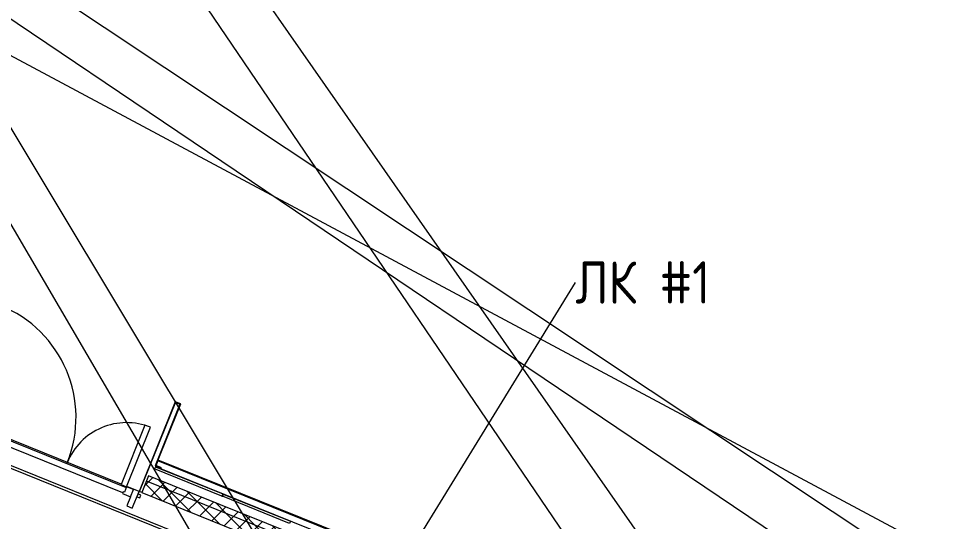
# Model space of a CAD drawing. Header units: millimetres. Extents: x -584918 to 2941280, y 3000189 to 4229862.
# Drawn here: x 170422 to 178209, y 3678278 to 3682435 of the extents above; entities that cross this region are included whole.
import ezdxf

# ---------------------------------------------------------------- set-up
doc = ezdxf.new("R2010")
doc.units = ezdxf.units.MM
for name, color, linetype, lineweight in [('Аннотация', 7, 'Continuous', 0), ('Витраж', 7, 'Continuous', 0), ('Двери', 7, 'Continuous', 0), ('Обобщенные модели', 7, 'Continuous', 0), ('Панели витража', 7, 'Continuous', 0), ('Перекрытие', 7, 'Continuous', 0), ('Стены', 7, 'Continuous', 0), ('Стены наружные', 7, 'Continuous', 0), ('Стены отделка', 7, 'Continuous', 0), ('Стены перегородки', 7, 'Continuous', 0), ('Стены штриховка', 7, 'Continuous', 0), ('экспертиза ДУ', 1, 'Continuous', 0), ('экспертиза ДУ пояснения', 6, 'Continuous', 0)]:
    doc.layers.add(name, color=color, linetype=linetype, lineweight=lineweight)
doc.styles.add('GOST Common', font='', dxfattribs={"width": 0.9, "height": 700})
doc.styles.get('GOST Common').set_extended_font_data('GOST Common')
pattern_1 = [(45, (192051.36, 3643581.32), (-70.71068, 70.71068), []), (135, (192051.36, 3643581.32), (-70.71068, -70.71068), [])]

# ---------------------------------------------------------------- blocks, each defined once
blk = doc.blocks.new('ASVP_ОТКОС МЕТАЛЛИЧЕСКИЙ_Двери1 - Откос дверей 2-7923689-АР Этаж 01')
at = {"layer": 'Обобщенные модели'}
for p, q in [((-880, 300), (-880, -500)), ((-875, 300), (-880, 300)), ((-875, -500), (-875, 300)), ((880, 300), (875, 300)), ((875, 300), (875, -500)), ((880, -500), (880, 300)), ((-920, 55), (-975, 55)), ((-975, 55), (-975, 50)), ((-975, 50), (-925, 50)), ((-925, 50), (-925, -500)), ((-920, -495), (-920, 55)), ((975, 55), (920, 55)), ((920, 55), (920, -495)), ((925, -500), (925, 50)), ((925, 50), (975, 50)), ((975, 50), (975, 55)), ((-925, -500), (-875, -500)), ((-875, -495), (-920, -495)), ((-880, -500), (-875, -500)), ((-875, -500), (-875, -495)), ((920, -495), (875, -495)), ((875, -495), (875, -500)), ((875, -500), (880, -500)), ((875, -500), (925, -500))]:
    blk.add_line(p, q, dxfattribs=at)
blk = doc.blocks.new('Системная панель - Глухая панель_25 мм-7857586-АР Этаж 01')
at = {"layer": 'Панели витража', "lineweight": 18}
for p, q in [((12.5, 12.5), (-12.5, 12.5)), ((-12.5, 12.5), (-12.5, -12.5)), ((12.5, -12.5), (12.5, 12.5)), ((-12.5, -12.5), (12.5, -12.5))]:
    blk.add_line(p, q, dxfattribs=at)
blk = doc.blocks.new('ASVP_ДверьАлюминиеваяВитражная_2 полотна - Остекленная Наружная  Коричневая-7858139-АР Этаж 01')
at = {"layer": 'Двери', "lineweight": 18}
for p, q in [((-825, 32.5), (-825, -32.5)), ((-755, 32.5), (-825, 32.5)), ((-765, -32.5), (-765, 17.5)), ((-765, 17.5), (-755, 17.5)), ((-755, 17.5), (-755, 32.5)), ((755, 32.5), (825, 32.5)), ((755, 17.5), (755, 32.5)), ((765, 17.5), (755, 17.5)), ((765, -32.5), (765, 17.5)), ((825, 32.5), (825, -32.5)), ((-825, -32.5), (-765, -32.5)), ((-715, -32.5), (-765, -32.5)), ((-765, -32.5), (-765, -562.5)), ((-715, -562.5), (-715, -32.5)), ((715, -1032.5), (715, -32.5)), ((715, -32.5), (765, -32.5)), ((765, -32.5), (765, -1032.5)), ((825, -32.5), (765, -32.5)), ((-765, -562.5), (-715, -562.5)), ((765, -1032.5), (715, -1032.5))]:
    blk.add_line(p, q, dxfattribs=at)
at = {"layer": 'Двери'}
for centre, radius, start, end in [((-765, -32.5), 530, 270, 0), ((765, -32.5), 1000, 180, 270)]:
    blk.add_arc(centre, radius, start, end, dxfattribs=at)
blk = doc.blocks.new('Прямоугольный импост - Порожек 10х50-7857574-АР Этаж 01')
at = {"layer": 'Витраж'}
for p, q in [((-22158.1, 35547.2), (-20739, 34975.3)), ((-20767, 34932.6), (-22167.6, 35497))]:
    blk.add_line(p, q, dxfattribs=at)
blk = doc.blocks.new('Прямоугольный импост - 50х150_RAL 3009-7857583-АР Этаж 01')
at = {"layer": 'Витраж', "lineweight": 18}
for p, q in [((-25, 35), (25, 35)), ((-25, -115), (-25, 35)), ((25, 35), (25, 32.5)), ((25, -32.5), (25, -115)), ((25, -115), (-25, -115))]:
    blk.add_line(p, q, dxfattribs=at)
blk = doc.blocks.new('Прямоугольный импост - 5х20 мм  _зазор керамогранита цоколя_-7684918-АР Этаж 01')
at = {"layer": 'Витраж'}
for p, q in [((-2.5, -10), (-2.5, 10)), ((-2.5, 10), (2.5, 10)), ((2.5, 10), (2.5, -10)), ((2.5, -10), (-2.5, -10))]:
    blk.add_line(p, q, dxfattribs=at)

msp = doc.modelspace()

# ---------------------------------------------------------------- hatches: boundary and pattern name
at = {"layer": 'Стены наружные'}
h = msp.add_hatch(dxfattribs=at)
h.set_pattern_fill('FP_57', color=256, style=0, pattern_type=2)
h.set_pattern_definition(pattern_1)
h.paths.add_polyline_path([(179826.325, 3675244.171), (179845.014, 3675290.547), (178917.495, 3675664.324), (178898.806, 3675617.948), (179803.996, 3675253.17)])
h.paths.add_polyline_path([(177785.784, 3676066.479), (177804.472, 3676112.855), (175810.307, 3676916.474), (175791.618, 3676870.098), (177748.406, 3676081.542)])
h.paths.add_polyline_path([(173519.197, 3677785.85), (173537.885, 3677832.226), (171497.344, 3678654.534), (171478.655, 3678608.158), (173481.819, 3677800.913)])
h.paths.add_polyline_path([(169809.121, 3679280.955), (169827.81, 3679327.331), (169085.795, 3679626.352), (169067.106, 3679579.976), (169790.294, 3679288.542)])
h = msp.add_hatch(dxfattribs=at)
h.set_pattern_fill('FP_57', color=256, style=0, pattern_type=2)
h.set_pattern_definition(pattern_1)
h.paths.add_polyline_path([(179881.699, 3675114.042), (179918.68, 3675206.954), (178898.806, 3675617.948), (178861.429, 3675525.196), (179722.997, 3675177.997)])
h.paths.add_polyline_path([(177748.406, 3675973.727), (177785.784, 3676066.479), (175791.618, 3676870.098), (175754.24, 3676777.346), (177725.979, 3675982.765)])
h.paths.add_polyline_path([(173481.819, 3677693.098), (173519.197, 3677785.85), (171478.655, 3678608.158), (171441.277, 3678515.406), (173407.064, 3677723.224)])
h.paths.add_polyline_path([(169771.743, 3679188.203), (169809.121, 3679280.955), (169159.858, 3679542.599), (169122.48, 3679449.847), (169768.308, 3679189.588)])
h = msp.add_hatch(dxfattribs=at)
h.set_pattern_fill('FP_6', color=256, style=0, pattern_type=2)
h.set_pattern_definition([(45, (192051.36, 3643581.3), (-235.7317, 235.7317), []), (45, (192208.5, 3643581.3), (-235.7317, 235.7317), [])])
h.paths.add_polyline_path([(173590.488, 3677964.125), (173593.478, 3677971.545), (171576.587, 3678784.322), (171573.597, 3678776.902), (173577.558, 3677969.335)])

# ---------------------------------------------------------------- linework, layer by layer
at = {"layer": 'Аннотация'}
msp.add_line((172999.757, 3676948.226), (175031.261, 3680253.445), dxfattribs=at)
at = {"layer": 'Перекрытие'}
for p, q in [((171269.686, 3678584.555), (169943.334, 3679119.055)), ((171371.713, 3678543.439), (171316.062, 3678565.866)), ((171441.277, 3678515.406), (171422.727, 3678522.882))]:
    msp.add_line(p, q, dxfattribs=at)
at = {"layer": 'Стены'}
for p, q in [((171554.161, 3678728.671), (171546.685, 3678710.12)), ((171554.161, 3678728.671), (172110.672, 3678504.405)), ((172103.196, 3678485.854), (171546.685, 3678710.12)), ((172110.672, 3678504.405), (172103.196, 3678485.854)), ((172115.31, 3678502.536), (172107.834, 3678483.986)), ((172115.31, 3678502.536), (172671.821, 3678278.27)), ((172664.345, 3678259.72), (172107.834, 3678483.986)), ((172671.821, 3678278.27), (172664.345, 3678259.72))]:
    msp.add_line(p, q, dxfattribs=at)
at = {"layer": 'Стены отделка'}
for p, q in [((169239.666, 3679165.431), (171888.298, 3678098.072)), ((174306.757, 3677145.031), (169247.141, 3679183.981)), ((171576.587, 3678784.322), (171554.908, 3678730.526)), ((171554.908, 3678730.526), (173571.799, 3677917.749)), ((173593.478, 3677971.545), (171576.587, 3678784.322))]:
    msp.add_line(p, q, dxfattribs=at)
at = {"layer": 'Стены перегородки'}
for p, q in [((171497.344, 3678654.534), (171441.277, 3678515.406)), ((173537.885, 3677832.226), (171497.344, 3678654.534)), ((171441.277, 3678515.406), (173481.819, 3677693.098))]:
    msp.add_line(p, q, dxfattribs=at)
at = {"layer": 'Стены штриховка'}
for p, q in [((173590.488, 3677964.125), (171573.597, 3678776.902)), ((173519.197, 3677785.85), (171478.655, 3678608.158))]:
    msp.add_line(p, q, dxfattribs=at)
at = {"layer": 'экспертиза ДУ'}
for points in [[(123417.279, 3714058.128), (203228.719, 3660286.242)], [(204276.326, 3660342.549), (123417.279, 3714058.128)]]:
    msp.add_lwpolyline(points, dxfattribs=at)
at = {"layer": 'экспертиза ДУ пояснения', "elevation": 0}
msp.add_lwpolyline([(152813.643, 3710722.104), (184197.126, 3657070.823)], dxfattribs=at)
at = {"layer": 'экспертиза ДУ пояснения'}
for points in [[(185031.26, 3657113.588), (152813.643, 3710722.104)], [(152813.643, 3710722.104), (189847.897, 3656232.574)], [(190835.323, 3656300.188), (152813.643, 3710722.104)], [(134518.895, 3701289.819), (188059.209, 3672669.268)]]:
    msp.add_lwpolyline(points, dxfattribs=at)

# ---------------------------------------------------------------- block references
at = {"layer": 'Витраж'}
msp.add_blockref('Прямоугольный импост - Порожек 10х50-7857574-АР Этаж 01', (192051.361, 3643581.316), dxfattribs=at)
at = {"layer": 'Витраж', "extrusion": (0, 0, -1)}
for name, p, rotation in [('Прямоугольный импост - 50х150_RAL 3009-7857583-АР Этаж 01', (-171381.819, 3678501.632), 21.9486990835427), ('Прямоугольный импост - 5х20 мм  _зазор керамогранита цоколя_-7684918-АР Этаж 01', (-172109.253, 3678494.195), 201.9486990835426)]:
    msp.add_blockref(name, p, dxfattribs=dict(at, rotation=rotation))
at = {"layer": 'Двери', "rotation": 158.0513009164573}
msp.add_blockref('ASVP_ДверьАлюминиеваяВитражная_2 полотна - Остекленная Наружная  Коричневая-7858139-АР Этаж 01', (170593.428, 3678819.342), dxfattribs=at)
at = {"layer": 'Обобщенные модели', "rotation": 158.051300916457}
msp.add_blockref('ASVP_ОТКОС МЕТАЛЛИЧЕСКИЙ_Двери1 - Откос дверей 2-7923689-АР Этаж 01', (170718.643, 3679130.06), dxfattribs=at)
at = {"layer": 'Панели витража', "rotation": 158.0513009164573}
msp.add_blockref('Системная панель - Глухая панель_25 мм-7857586-АР Этаж 01', (171416.601, 3678487.615), dxfattribs=at)

# ---------------------------------------------------------------- texts
at = {"layer": 'Аннотация', "char_height": 350, "attachment_point": 1, "style": 'GOST Common'}
for s, insert, width in [('ЛК', (175031.261, 3680428.445), 613.29094), (' #1', (175537.277, 3680428.445), 663.79725)]:
    msp.add_mtext(s, dxfattribs=dict(at, insert=insert, width=width))

doc.saveas('drawing.dxf')
